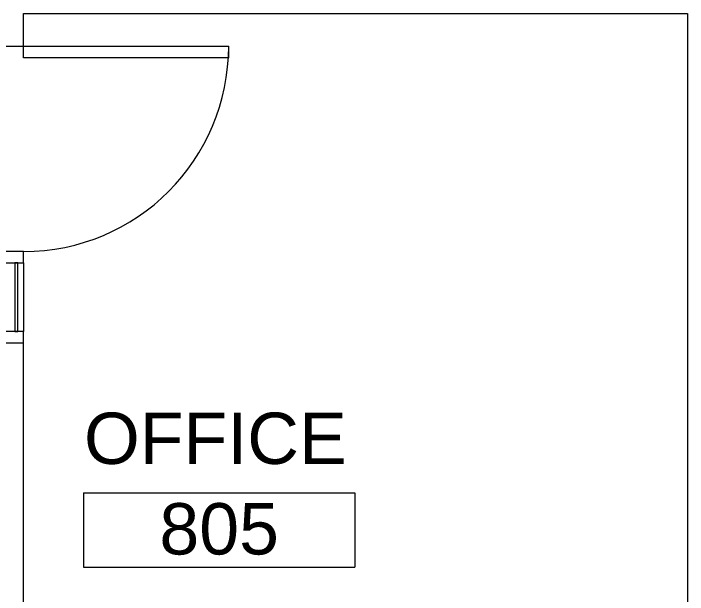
# Model space of a CAD drawing. Header units: inches. Extents: x 1 to 4637, y -664 to 702.
# Drawn here: x 2908 to 3026.3, y -532.6 to -430.7 of the extents above; entities that cross this region are included whole.
import ezdxf

# ---------------------------------------------------------------- set-up
doc = ezdxf.new("R2010")
doc.units = ezdxf.units.IN
doc.header["$MEASUREMENT"] = 0
for name, color, linetype, lineweight in [('A-AREA-IDEN', 2, 'Continuous', 20), ('A-DOOR', 31, 'Continuous', 9), ('A-DOOR-FRAM', 31, 'Continuous', 9), ('A-GLAZ', 151, 'Continuous', 9), ('I-WALL', 2, 'Continuous', 9)]:
    doc.layers.add(name, color=color, linetype=linetype, lineweight=lineweight)
doc.styles.add('Arial', font='arial.ttf', dxfattribs={"height": 9})

# ---------------------------------------------------------------- blocks, each defined once
blk = doc.blocks.new('Single-Flush - With Sidelight - 36_ x 96_-2457300-New Construction - Tel_Data_Elec Plan')
at = {"layer": 'A-DOOR', "color": 250, "lineweight": 20}
for p, q in [((-16, 37.75), (-18, 37.75)), ((-18, 1.75), (-18, 37.75)), ((-16, 37.75), (-16, 1.75)), ((-16, 1.75), (-18, 1.75))]:
    blk.add_line(p, q, dxfattribs=at)
at = {"layer": 'A-DOOR'}
blk.add_arc((-18, 1.75), 36, 360, 90, dxfattribs=at)
at = {"layer": 'A-DOOR-FRAM', "color": 250, "lineweight": 20}
blk.add_line((34, -1.75), (34, 1.75), dxfattribs=at)
at = {"layer": 'A-GLAZ', "color": 250, "lineweight": 20}
for p, q in [((32, 0.75), (20, 0.75)), ((20, 0.75), (20, 0.25)), ((20, 0.25), (32, 0.25)), ((32, 0.25), (32, 0.75))]:
    blk.add_line(p, q, dxfattribs=at)
blk = doc.blocks.new('FORM Room Tag - Name _ Number-2260771-New Construction - Tel_Data_Elec Plan')
at = {"layer": 'A-AREA-IDEN'}
for p, q in [((-0.2444, -0.0231), (-0.2444, -0.1589)), ((-0.2444, -0.0231), (0.2515, -0.0231)), ((0.2515, -0.0231), (0.2515, -0.1589)), ((-0.2444, -0.1589), (0.2515, -0.1589))]:
    blk.add_line(p, q, dxfattribs=at)

msp = doc.modelspace()

# ---------------------------------------------------------------- linework, layer by layer
at = {"layer": 'I-WALL', "color": 250, "lineweight": 20}
for p, q in [((2909.79, -430.73), (3026.29, -430.73)), ((2909.79, -436.48), (2909.79, -430.73)), ((3026.29, -430.73), (3026.29, -642.79)), ((2906.29, -436.48), (2909.79, -436.48)), ((2909.79, -472.48), (2906.29, -472.48)), ((2909.79, -474.48), (2909.79, -472.48)), ((2906.29, -474.48), (2909.79, -474.48)), ((2909.79, -486.48), (2906.29, -486.48)), ((2909.79, -642.79), (2909.79, -486.48))]:
    msp.add_line(p, q, dxfattribs=at)
at = {"layer": 'I-WALL', "lineweight": 13}
msp.add_line((2909.79, -474.48), (2909.79, -486.48), dxfattribs=at)

# ---------------------------------------------------------------- block references
at = {"layer": 'A-AREA-IDEN', "xscale": 95.99999999999994, "yscale": 95.99999999999994, "zscale": 95.99999999999994}
msp.add_blockref('FORM Room Tag - Name _ Number-2260771-New Construction - Tel_Data_Elec Plan', (2943.77, -512.57), dxfattribs=at)
at = {"layer": 'A-DOOR', "lineweight": 13, "rotation": 270}
msp.add_blockref('Single-Flush - With Sidelight - 36_ x 96_-2457300-New Construction - Tel_Data_Elec Plan', (2908.04, -454.48), dxfattribs=at)

# ---------------------------------------------------------------- texts
at = {"layer": 'A-AREA-IDEN', "lineweight": 9, "char_height": 9, "attachment_point": 1, "style": 'Arial'}
for s, insert, width in [('OFFICE', (2920.41, -500.73), 56.358), ('805', (2933.63, -516.61), 25.452)]:
    msp.add_mtext(s, dxfattribs=dict(at, insert=insert, width=width))

doc.saveas('drawing.dxf')
